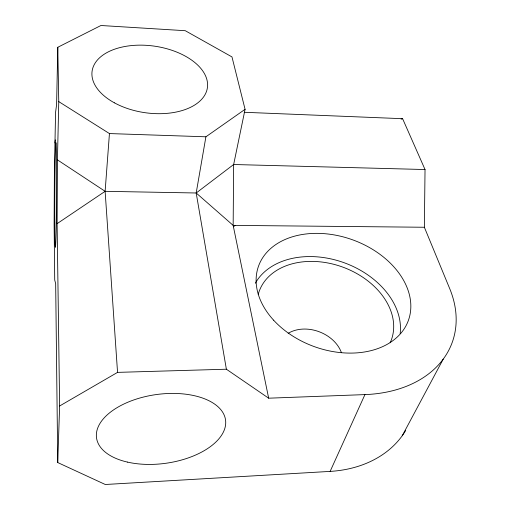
<?xml version="1.0" encoding="UTF-8"?>
<svg xmlns="http://www.w3.org/2000/svg" width="510" height="510" viewBox="0 0 510 510"><rect width="100%" height="100%" fill="white"/><g stroke="black" fill="none" stroke-linecap="round" stroke-linejoin="round"><path stroke-width="0.76" d="M405.686 430.491A114.839 89.734 21.6 0 1 330.129 471.399L105.283 484.5L57.732 462.551L59.632 405.986L57.114 223.654L57.439 159.879L58.758 101.617L57.783 47.283L100.942 25.5L185.257 30.702L231.973 56.922L245.074 109.318L233.65 164.513L233.153 225.382L268.662 398.189L364.937 394.6A127.2 90.825 20.1 0 0 449.731 288.685L424.365 227.256L425.034 169.537L402.6 118.696L244.207 112.283M57.783 47.283L56.597 104.677L55.571 112.315L54.391 172.048L54.124 224.489L54.717 280.047L55.673 283.649L57.732 462.551M59.632 405.986L117.549 372.376L105.124 191.32L109.44 133.569L58.758 101.617M54.965 142.978L55.297 139.855M268.662 398.189L226.376 369.214L196.191 192.99L205.906 136.801L245.074 109.318M330.129 471.399L364.937 394.6M402.231 435.75L443.215 359.129M233.44 226.784L235.091 225.401M57.439 159.879L105.124 191.32L196.191 192.99L233.65 164.513L425.034 169.537M57.114 223.654L105.124 191.32M401.077 119.161L402.6 118.696M117.549 372.376L226.376 369.214M424.365 227.256L233.153 225.382L196.191 192.99M109.44 133.569L205.906 136.801M255.325 283.248A77.482 56.661 20.4 0 1 342.847 262.274A77.482 56.661 20.4 0 1 400.159 333.591M258.226 294.366A70.412 51.478 20.4 0 1 342.886 267.144A70.412 51.478 20.4 0 1 390.169 342.777M288.175 333.349A33.322 25.525 21.1 0 1 341.33 352.423M56.272 222.953A52.339 0.892 -89.7 0 0 56.011 142.825A52.339 0.892 -89.7 0 0 54.748 219.593A52.339 0.892 -89.7 0 0 56.272 222.953M114.387 102.822A58.242 33.603 8.2 0 0 207.066 89.46A58.242 33.603 8.2 0 0 127.793 46.027A58.242 33.603 8.2 0 0 114.387 102.822M273.609 320.172A79.694 56.731 20 0 0 405.845 326.062A79.694 56.731 20 0 0 320.981 233.452A79.694 56.731 20 0 0 273.609 320.172M127.5 462.105A65.121 34.686 -7.9 0 0 225.701 423.306A65.121 34.686 -7.9 0 0 129.903 401.389A65.121 34.686 -7.9 0 0 127.5 462.105"/></g></svg>
